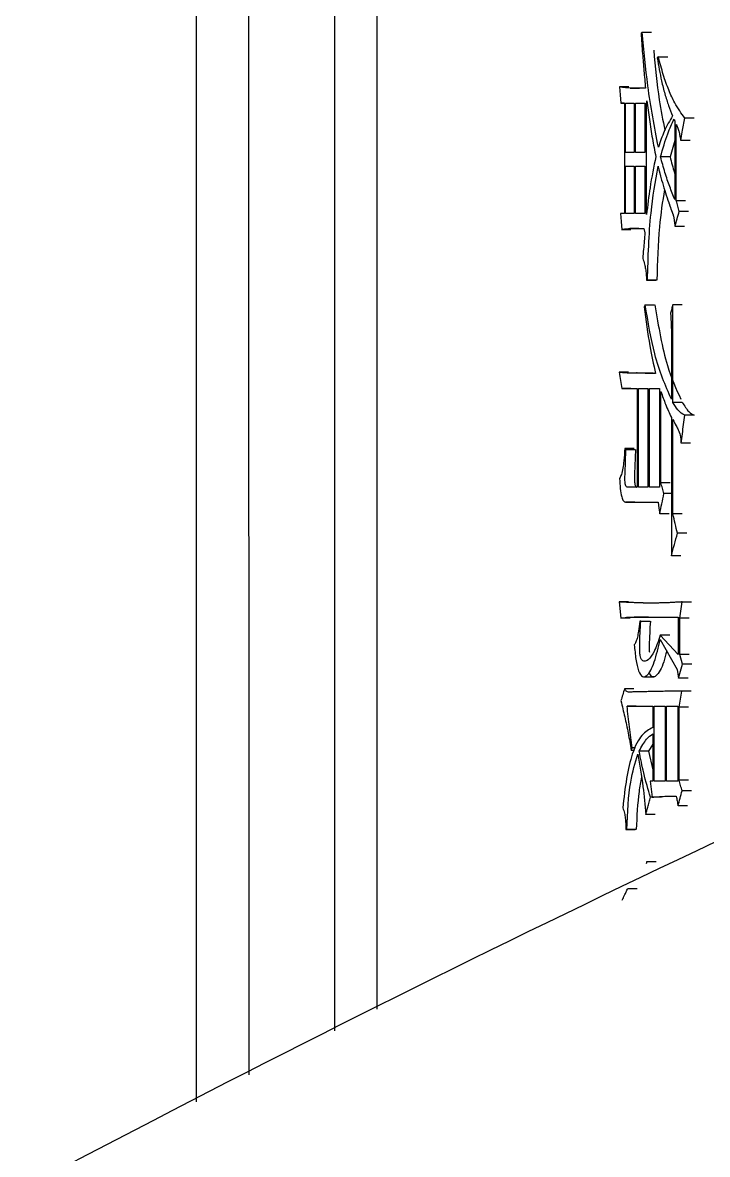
# Model space of a CAD drawing. Header units: millimetres. Extents: x 2160 to 4596, y 811 to 2534.
# Drawn here: x 3240.72 to 3247.62, y 1477.47 to 1488.88 of the extents above; entities that cross this region are included whole.
import ezdxf

# ---------------------------------------------------------------- set-up
doc = ezdxf.new("R2010")
doc.units = ezdxf.units.MM

msp = doc.modelspace()

# ---------------------------------------------------------------- linework, layer by layer
at = {"color": 7, "linetype": 'Continuous', "lineweight": 25}
for p, q in [((3242.468, 1507.302), (3242.468, 1477.996)), ((3243, 1478.269), (3242.998, 1507.007)), ((3243.865, 1478.714), (3243.862, 1507.006)), ((3244.29, 1505.833), (3244.29, 1478.932)), ((3246.965, 1488.781), (3246.954, 1488.77)), ((3247.128, 1488.532), (3247.116, 1488.521)), ((3247.128, 1488.532), (3247.222, 1488.532)), ((3246.83, 1488.229), (3246.737, 1488.229)), ((3246.998, 1488.218), (3246.844, 1488.218)), ((3246.844, 1488.218), (3246.938, 1488.218)), ((3247.007, 1488.056), (3247.012, 1488.088)), ((3246.75, 1488.067), (3246.785, 1488.067)), ((3246.785, 1488.067), (3246.75, 1488.067)), ((3246.785, 1488.067), (3246.785, 1486.953)), ((3246.798, 1488.067), (3246.885, 1488.067)), ((3246.798, 1487.569), (3246.798, 1488.067)), ((3246.798, 1488.067), (3246.885, 1488.067)), ((3246.885, 1488.067), (3246.885, 1487.569)), ((3246.899, 1488.067), (3246.993, 1488.067)), ((3246.899, 1487.569), (3246.899, 1488.067)), ((3246.899, 1488.067), (3246.992, 1488.067)), ((3246.993, 1488.067), (3246.993, 1487.569)), ((3247.007, 1486.974), (3247.007, 1488.056)), ((3247.007, 1488.056), (3247.016, 1488.056)), ((3247.286, 1487.905), (3247.294, 1487.883)), ((3247.294, 1487.883), (3247.294, 1487.093)), ((3247.309, 1487.082), (3247.309, 1487.85)), ((3247.294, 1487.689), (3247.246, 1487.526)), ((3247.447, 1487.688), (3247.353, 1487.688)), ((3246.885, 1487.569), (3246.798, 1487.569)), ((3246.993, 1487.569), (3246.899, 1487.569)), ((3247.245, 1487.526), (3247.15, 1487.526)), ((3246.798, 1487.429), (3246.885, 1487.429)), ((3246.798, 1486.953), (3246.798, 1487.429)), ((3246.798, 1487.429), (3246.885, 1487.429)), ((3246.885, 1487.429), (3246.885, 1486.953)), ((3246.899, 1487.429), (3246.993, 1487.429)), ((3246.899, 1486.953), (3246.899, 1487.429)), ((3246.899, 1487.429), (3246.992, 1487.429)), ((3246.993, 1487.429), (3246.993, 1486.953)), ((3247.403, 1487.082), (3247.309, 1487.082)), ((3246.785, 1486.953), (3246.747, 1486.953)), ((3246.885, 1486.953), (3246.798, 1486.953)), ((3246.993, 1486.953), (3246.899, 1486.953)), ((3247.433, 1486.974), (3247.338, 1486.974)), ((3247.392, 1486.823), (3247.297, 1486.823)), ((3246.851, 1486.79), (3246.758, 1486.79)), ((3246.839, 1486.801), (3246.982, 1486.801)), ((3246.932, 1486.801), (3246.839, 1486.801)), ((3246.982, 1486.801), (3246.993, 1486.758)), ((3247.009, 1486.282), (3247.018, 1486.282)), ((3247.009, 1486.282), (3247.103, 1486.282)), ((3247.112, 1486.282), (3247.018, 1486.282)), ((3246.995, 1486.033), (3246.984, 1486.012)), ((3246.995, 1486.033), (3247.089, 1486.033)), ((3247.274, 1485.049), (3247.274, 1486.033)), ((3247.368, 1486.033), (3247.274, 1486.033)), ((3247.259, 1485.73), (3247.259, 1485.081)), ((3246.827, 1485.352), (3246.734, 1485.352)), ((3246.758, 1485.189), (3246.915, 1485.189)), ((3246.851, 1485.189), (3246.758, 1485.189)), ((3246.915, 1485.189), (3246.915, 1484.194)), ((3246.929, 1485.189), (3247.023, 1485.189)), ((3246.929, 1484.194), (3246.929, 1485.189)), ((3246.929, 1485.189), (3247.023, 1485.189)), ((3247.023, 1485.189), (3247.023, 1484.194)), ((3247.037, 1485.189), (3247.139, 1485.189)), ((3247.037, 1484.194), (3247.037, 1485.189)), ((3247.037, 1485.189), (3247.131, 1485.189)), ((3247.139, 1485.189), (3247.139, 1484.194)), ((3247.153, 1484.237), (3247.153, 1485.157)), ((3247.368, 1485.049), (3247.274, 1485.049)), ((3247.259, 1484.897), (3247.259, 1483.502)), ((3247.489, 1484.919), (3247.394, 1484.919)), ((3247.274, 1483.924), (3247.274, 1484.876)), ((3246.801, 1484.573), (3246.79, 1484.584)), ((3246.883, 1484.584), (3246.79, 1484.584)), ((3246.801, 1484.573), (3246.894, 1484.573)), ((3247.453, 1484.638), (3247.358, 1484.638)), ((3246.915, 1484.194), (3246.814, 1484.194)), ((3246.91, 1484.194), (3246.814, 1484.194)), ((3247.023, 1484.194), (3246.929, 1484.194)), ((3247.139, 1484.194), (3247.037, 1484.194)), ((3247.247, 1484.237), (3247.153, 1484.237)), ((3247.259, 1484.129), (3247.184, 1484.129)), ((3246.795, 1484.043), (3247.125, 1484.043)), ((3246.889, 1484.043), (3246.795, 1484.043)), ((3247.236, 1483.924), (3247.142, 1483.924)), ((3247.368, 1483.924), (3247.274, 1483.924)), ((3247.415, 1483.729), (3247.32, 1483.729)), ((3247.354, 1483.502), (3247.259, 1483.502)), ((3246.827, 1483.037), (3246.734, 1483.037)), ((3246.734, 1483.037), (3246.75, 1482.874)), ((3247.344, 1482.875), (3247.367, 1483.037)), ((3247.367, 1483.037), (3247.462, 1483.037)), ((3246.843, 1482.874), (3246.75, 1482.874)), ((3246.885, 1482.885), (3247.329, 1482.885)), ((3246.979, 1482.885), (3246.885, 1482.885)), ((3246.951, 1482.842), (3246.94, 1482.842)), ((3246.951, 1482.842), (3247.045, 1482.842)), ((3247.027, 1482.885), (3246.981, 1482.885)), ((3247.329, 1482.885), (3247.329, 1482.507)), ((3247.344, 1482.507), (3247.344, 1482.875)), ((3247.329, 1482.507), (3247.147, 1482.701)), ((3247.242, 1482.701), (3247.147, 1482.701)), ((3247.147, 1482.658), (3247.317, 1482.355)), ((3247.37, 1482.409), (3247.344, 1482.507)), ((3247.332, 1482.269), (3247.37, 1482.409)), ((3247.465, 1482.409), (3247.37, 1482.409)), ((3246.99, 1482.283), (3247.084, 1482.283)), ((3247.317, 1482.355), (3247.332, 1482.269)), ((3247.427, 1482.269), (3247.332, 1482.269)), ((3246.881, 1482.161), (3246.787, 1482.161)), ((3247.459, 1482.139), (3247.364, 1482.139)), ((3246.812, 1481.987), (3247.071, 1481.987)), ((3246.905, 1481.987), (3246.812, 1481.987)), ((3247.071, 1481.987), (3247.071, 1481.771)), ((3247.085, 1481.987), (3247.196, 1481.987)), ((3247.085, 1481.23), (3247.085, 1481.987)), ((3247.085, 1481.987), (3247.179, 1481.987)), ((3247.196, 1481.987), (3247.196, 1481.23)), ((3247.21, 1481.987), (3247.323, 1481.987)), ((3247.21, 1481.23), (3247.21, 1481.987)), ((3247.21, 1481.987), (3247.305, 1481.987)), ((3247.323, 1481.987), (3247.323, 1481.23)), ((3247.432, 1481.977), (3247.338, 1481.977)), ((3247.338, 1481.241), (3247.338, 1481.977)), ((3247.071, 1481.706), (3247.071, 1481.23)), ((3247.071, 1481.604), (3247.03, 1481.533)), ((3246.855, 1481.544), (3246.863, 1481.566)), ((3246.855, 1481.544), (3246.886, 1481.544)), ((3246.897, 1481.566), (3246.863, 1481.566)), ((3247.028, 1481.533), (3246.934, 1481.533)), ((3247.03, 1481.533), (3247.071, 1481.344)), ((3247.071, 1481.23), (3247.046, 1481.23)), ((3247.196, 1481.23), (3247.085, 1481.23)), ((3247.323, 1481.23), (3247.21, 1481.23)), ((3247.432, 1481.241), (3247.338, 1481.241)), ((3247.462, 1481.133), (3247.367, 1481.133)), ((3247.159, 1481.068), (3247.065, 1481.068)), ((3247.095, 1480.895), (3247.001, 1480.895)), ((3247.421, 1480.981), (3247.326, 1480.981)), ((3246.801, 1480.743), (3246.809, 1480.743)), ((3246.801, 1480.743), (3246.894, 1480.743)), ((3246.902, 1480.743), (3246.809, 1480.743)), ((3247.012, 1480.419), (3247.004, 1480.397)), ((3246.82, 1480.149), (3246.913, 1480.149))]:
    msp.add_line(p, q, dxfattribs=at)
at = {"color": 7, "linetype": 'Continuous', "lineweight": 25, "flags": 128}
for points in [[(3246.965, 1488.781), (3247.004, 1488.781), (3247.032, 1488.781), (3247.059, 1488.781)], [(3246.737, 1488.229), (3246.743, 1488.148), (3246.75, 1488.067)], [(3247.488, 1487.915), (3247.465, 1487.915), (3247.441, 1487.915), (3247.394, 1487.915)], [(3247.338, 1487.775), (3247.345, 1487.731), (3247.353, 1487.688)], [(3246.747, 1486.953), (3246.753, 1486.871), (3246.758, 1486.79)], [(3247.009, 1486.942), (3247.008, 1486.958), (3247.007, 1486.974)], [(3247.28, 1486.931), (3247.287, 1486.887), (3247.292, 1486.855), (3247.297, 1486.823)], [(3247.125, 1484.043), (3247.133, 1483.983), (3247.142, 1483.924)], [(3247.438, 1482.875), (3247.391, 1482.875), (3247.344, 1482.875)], [(3247.438, 1482.507), (3247.391, 1482.507), (3247.344, 1482.507)], [(3247.046, 1481.23), (3247.055, 1481.149), (3247.065, 1481.068)], [(3247.142, 1481.068), (3247.096, 1481.068), (3247.048, 1481.068)], [(3247.012, 1480.419), (3247.047, 1480.419), (3247.077, 1480.419), (3247.106, 1480.419)]]:
    msp.add_lwpolyline(points, dxfattribs=at)
at = {"color": 7, "linetype": 'Continuous', "lineweight": 25}
for points, knots in [([(3320.9, 1496.939), (3318.34, 1496.915), (3314.76, 1496.88), (3309.49, 1496.601), (3305.026, 1496.266), (3299.71, 1495.7), (3294.141, 1494.927), (3288.327, 1493.917), (3282.356, 1492.661), (3276.28, 1491.15), (3270.142, 1489.379), (3263.977, 1487.345), (3257.813, 1485.046), (3251.677, 1482.48), (3245.589, 1479.65), (3239.569, 1476.556), (3233.636, 1473.202), (3227.807, 1469.589), (3222.097, 1465.724), (3216.522, 1461.61), (3211.095, 1457.253), (3205.829, 1452.658), (3200.738, 1447.834), (3195.833, 1442.786), (3191.126, 1437.523), (3186.628, 1432.053), (3182.35, 1426.385), (3178.301, 1420.528), (3174.491, 1414.491), (3170.93, 1408.285), (3167.625, 1401.921), (3164.584, 1395.408), (3161.815, 1388.759), (3159.324, 1381.984), (3157.119, 1375.097), (3155.204, 1368.108), (3153.586, 1361.03), (3152.268, 1353.877), (3151.255, 1346.66), (3150.55, 1339.392), (3150.158, 1332.088), (3150.079, 1324.76), (3150.316, 1317.422), (3150.87, 1310.088), (3151.742, 1302.77), (3152.932, 1295.483), (3154.44, 1288.24), (3156.265, 1281.056), (3158.406, 1273.943), (3160.86, 1266.915), (3163.625, 1259.987), (3166.697, 1253.171), (3170.074, 1246.48), (3173.752, 1239.928), (3177.726, 1233.528), (3181.991, 1227.293), (3186.542, 1221.235), (3191.374, 1215.366), (3196.481, 1209.7), (3201.857, 1204.247), (3207.304, 1199.2), (3212.778, 1194.547), (3218.236, 1190.278), (3223.861, 1186.236), (3229.642, 1182.427), (3235.57, 1178.859), (3241.632, 1175.537), (3247.818, 1172.467), (3254.114, 1169.653), (3260.508, 1167.101), (3266.983, 1164.815), (3273.521, 1162.799), (3280.096, 1161.057), (3286.669, 1159.592), (3293.163, 1158.41), (3299.452, 1157.513), (3304.976, 1156.93), (3309.859, 1156.562), (3314.683, 1156.322), (3320.657, 1156.205), (3326.174, 1156.316), (3331.443, 1156.587), (3335.908, 1156.925), (3341.224, 1157.49), (3346.793, 1158.263), (3352.606, 1159.273), (3358.577, 1160.529), (3364.653, 1162.04), (3370.791, 1163.811), (3376.957, 1165.845), (3383.12, 1168.144), (3389.257, 1170.709), (3395.345, 1173.54), (3401.365, 1176.634), (3407.297, 1179.988), (3413.126, 1183.6), (3418.836, 1187.466), (3424.412, 1191.58), (3429.839, 1195.937), (3435.105, 1200.532), (3440.196, 1205.356), (3445.101, 1210.404), (3449.808, 1215.667), (3454.306, 1221.137), (3458.584, 1226.805), (3462.632, 1232.662), (3466.442, 1238.699), (3470.004, 1244.905), (3473.309, 1251.269), (3476.351, 1257.781), (3479.113, 1264.433), (3481.45, 1270.715), (3482.729, 1274.82), (3483.292, 1276.628)], [0, 0, 0, 0, 0.0102074, 0.014274, 0.021037, 0.0280561, 0.0355867, 0.0434511, 0.0515783, 0.0599113, 0.0684099, 0.0770439, 0.085791, 0.0946336, 0.1035582, 0.112554, 0.1216124, 0.1307262, 0.1398897, 0.1490979, 0.1583469, 0.1676331, 0.1769537, 0.1863062, 0.1956884, 0.2050985, 0.2145348, 0.2239961, 0.233481, 0.2429885, 0.2525178, 0.262068, 0.2716385, 0.2812287, 0.2908382, 0.3004664, 0.3101132, 0.3197782, 0.3294613, 0.3391624, 0.3488814, 0.3586183, 0.3683733, 0.3781464, 0.387938, 0.3977483, 0.4075776, 0.4174265, 0.4272956, 0.4371854, 0.4470968, 0.4570307, 0.4669882, 0.4769704, 0.486979, 0.4970156, 0.5070822, 0.5171812, 0.5273154, 0.5374882, 0.5477037, 0.5569145, 0.5661226, 0.5753266, 0.5845258, 0.5937191, 0.6029052, 0.6120821, 0.6212471, 0.6303962, 0.6395236, 0.6486197, 0.6576679, 0.6666375, 0.6754633, 0.6839789, 0.6919633, 0.6976055, 0.7035012, 0.7112199, 0.7214273, 0.7254939, 0.7322569, 0.739276, 0.7468066, 0.754671, 0.7627982, 0.7711312, 0.7796298, 0.7882638, 0.7970109, 0.8058535, 0.8147781, 0.8237739, 0.8328323, 0.8419461, 0.8511096, 0.8603178, 0.8695668, 0.878853, 0.8881736, 0.8975261, 0.9069083, 0.9163184, 0.9257547, 0.935216, 0.9447009, 0.9542084, 0.9637377, 0.9732879, 0.9828584, 0.9924486, 1, 1, 1, 1]), ([(3246.954, 1488.77), (3246.958, 1488.701), (3246.967, 1488.574), (3246.982, 1488.39), (3246.993, 1488.276), (3246.998, 1488.218)], [0, 0, 0, 0, 0.368755, 0.684174, 1, 1, 1, 1]), ([(3247.128, 1487.623), (3247.089, 1487.824), (3247.02, 1488.186), (3246.982, 1488.598), (3246.965, 1488.781)], [0, 0, 0, 0, 0.555577, 1, 1, 1, 1]), ([(3247.081, 1488.601), (3247.097, 1488.429), (3247.123, 1488.141), (3247.173, 1487.892), (3247.193, 1487.791)], [0, 0, 0, 0, 0.595013, 1, 1, 1, 1]), ([(3247.394, 1487.915), (3247.36, 1487.963), (3247.303, 1488.042), (3247.232, 1488.195), (3247.176, 1488.35), (3247.144, 1488.471), (3247.128, 1488.532)], [0, 0, 0, 0, 0.33491, 0.554084, 0.775731, 1, 1, 1, 1]), ([(3247.116, 1488.521), (3247.13, 1488.443), (3247.152, 1488.314), (3247.193, 1488.158), (3247.23, 1488.038), (3247.257, 1487.971), (3247.271, 1487.937)], [0, 0, 0, 0, 0.345122, 0.565624, 0.783909, 1, 1, 1, 1]), ([(3246.844, 1488.218), (3246.834, 1488.219), (3246.813, 1488.219), (3246.777, 1488.223), (3246.752, 1488.227), (3246.737, 1488.229)], [0, 0, 0, 0, 0.289216, 0.578434, 1, 1, 1, 1]), ([(3247.012, 1488.088), (3247.02, 1488.026), (3247.037, 1487.896), (3247.067, 1487.708), (3247.09, 1487.587), (3247.102, 1487.526)], [0, 0, 0, 0, 0.320214, 0.659112, 1, 1, 1, 1]), ([(3247.271, 1487.937), (3247.242, 1487.889), (3247.191, 1487.802), (3247.147, 1487.678), (3247.128, 1487.623)], [0, 0, 0, 0, 0.556747, 1, 1, 1, 1]), ([(3247.15, 1487.526), (3247.173, 1487.607), (3247.214, 1487.751), (3247.264, 1487.858), (3247.286, 1487.905)], [0, 0, 0, 0, 0.56355, 1, 1, 1, 1]), ([(3247.309, 1487.85), (3247.314, 1487.838), (3247.323, 1487.813), (3247.333, 1487.787), (3247.338, 1487.775)], [0, 0, 0, 0, 0.499997, 1, 1, 1, 1]), ([(3247.353, 1487.688), (3247.358, 1487.717), (3247.367, 1487.769), (3247.381, 1487.845), (3247.39, 1487.892), (3247.394, 1487.915)], [0, 0, 0, 0, 0.380657, 0.690329, 1, 1, 1, 1]), ([(3247.102, 1487.526), (3247.081, 1487.424), (3247.044, 1487.241), (3247.02, 1487.034), (3247.009, 1486.942)], [0, 0, 0, 0, 0.556532, 1, 1, 1, 1]), ([(3247.294, 1487.093), (3247.277, 1487.136), (3247.242, 1487.222), (3247.193, 1487.365), (3247.165, 1487.472), (3247.15, 1487.526)], [0, 0, 0, 0, 0.334945, 0.666198, 1, 1, 1, 1]), ([(3247.246, 1487.526), (3247.26, 1487.471), (3247.275, 1487.411), (3247.293, 1487.359), (3247.294, 1487.355)], [0, 0, 0, 0, 0.923148, 1, 1, 1, 1]), ([(3247.018, 1486.282), (3247.025, 1486.513), (3247.037, 1486.923), (3247.098, 1487.275), (3247.125, 1487.429)], [0, 0, 0, 0, 0.56492, 1, 1, 1, 1]), ([(3247.125, 1487.429), (3247.125, 1487.426), (3247.126, 1487.423), (3247.127, 1487.418), (3247.128, 1487.413), (3247.13, 1487.408), (3247.131, 1487.404), (3247.132, 1487.4), (3247.133, 1487.396), (3247.134, 1487.391), (3247.135, 1487.386), (3247.136, 1487.383), (3247.137, 1487.379), (3247.138, 1487.374), (3247.14, 1487.369), (3247.141, 1487.363), (3247.143, 1487.355), (3247.149, 1487.331), (3247.166, 1487.272), (3247.184, 1487.212), (3247.208, 1487.136), (3247.222, 1487.094), (3247.235, 1487.058), (3247.237, 1487.05), (3247.24, 1487.042), (3247.243, 1487.034), (3247.245, 1487.028), (3247.247, 1487.022), (3247.25, 1487.014), (3247.253, 1487.006), (3247.255, 1486.998), (3247.258, 1486.992), (3247.259, 1486.987), (3247.261, 1486.983), (3247.262, 1486.979), (3247.264, 1486.975), (3247.265, 1486.972), (3247.266, 1486.969), (3247.267, 1486.965), (3247.269, 1486.961), (3247.27, 1486.957), (3247.271, 1486.954), (3247.272, 1486.951), (3247.274, 1486.947), (3247.275, 1486.943), (3247.277, 1486.939), (3247.278, 1486.935), (3247.279, 1486.933), (3247.28, 1486.931)], [0, 0, 0, 0, 0.012754, 0.019131, 0.0255081, 0.0382621, 0.0446391, 0.0510162, 0.0573932, 0.0701472, 0.0765243, 0.0829013, 0.0892783, 0.0956553, 0.1084094, 0.1211635, 0.1275405, 0.1530491, 0.2551015, 0.4592227, 0.5102396, 0.714344, 0.727098, 0.7398521, 0.7653602, 0.7781143, 0.7908683, 0.8036224, 0.8163764, 0.8418845, 0.8546386, 0.8673926, 0.8801467, 0.8865237, 0.8929007, 0.9056548, 0.9120318, 0.9184088, 0.9247859, 0.9375399, 0.9439169, 0.950294, 0.956671, 0.963048, 0.975802, 0.9821791, 0.9885561, 1, 1, 1, 1]), ([(3247.189, 1487.196), (3247.17, 1487.072), (3247.125, 1486.788), (3247.118, 1486.464), (3247.114, 1486.282)], [0, 0, 0, 0, 0.4353287, 1, 1, 1, 1]), ([(3247.338, 1486.974), (3247.333, 1486.992), (3247.323, 1487.028), (3247.314, 1487.064), (3247.309, 1487.082)], [0, 0, 0, 0, 0.500001, 1, 1, 1, 1]), ([(3247.297, 1486.823), (3247.304, 1486.848), (3247.317, 1486.899), (3247.331, 1486.949), (3247.338, 1486.974)], [0, 0, 0, 0, 0.5, 1, 1, 1, 1]), ([(3246.758, 1486.79), (3246.767, 1486.793), (3246.785, 1486.798), (3246.812, 1486.8), (3246.83, 1486.801), (3246.839, 1486.801)], [0, 0, 0, 0, 0.350188, 0.675022, 1, 1, 1, 1]), ([(3246.993, 1486.758), (3246.988, 1486.703), (3246.98, 1486.617), (3246.973, 1486.53), (3246.97, 1486.498)], [0, 0, 0, 0, 0.632425, 1, 1, 1, 1]), ([(3246.97, 1486.498), (3246.977, 1486.481), (3246.988, 1486.452), (3246.999, 1486.394), (3247.006, 1486.34), (3247.008, 1486.301), (3247.009, 1486.282)], [0, 0, 0, 0, 0.330275, 0.550122, 0.773937, 1, 1, 1, 1]), ([(3247.259, 1485.081), (3247.199, 1485.22), (3247.089, 1485.471), (3247.024, 1485.859), (3246.995, 1486.033)], [0, 0, 0, 0, 0.551948, 1, 1, 1, 1]), ([(3247.091, 1486.033), (3247.129, 1485.814), (3247.195, 1485.427), (3247.307, 1485.186), (3247.355, 1485.081)], [0, 0, 0, 0, 0.567143, 1, 1, 1, 1]), ([(3247.274, 1486.033), (3247.27, 1486.019), (3247.262, 1485.99), (3247.255, 1485.961), (3247.251, 1485.947)], [0, 0, 0, 0, 0.5, 1, 1, 1, 1]), ([(3246.984, 1486.012), (3247.002, 1485.877), (3247.033, 1485.638), (3247.079, 1485.431), (3247.099, 1485.341)], [0, 0, 0, 0, 0.563405, 1, 1, 1, 1]), ([(3247.251, 1485.947), (3247.254, 1485.907), (3247.259, 1485.836), (3247.259, 1485.763), (3247.259, 1485.73)], [0, 0, 0, 0, 0.558835, 1, 1, 1, 1]), ([(3247.099, 1485.341), (3247.09, 1485.341), (3247.078, 1485.341), (3247.066, 1485.341), (3247.06, 1485.341), (3247.054, 1485.341), (3247.048, 1485.341), (3247.043, 1485.341), (3247.037, 1485.341), (3247.031, 1485.341), (3247.026, 1485.341), (3247.018, 1485.341), (3247.008, 1485.341), (3246.997, 1485.342), (3246.986, 1485.342), (3246.974, 1485.342), (3246.963, 1485.342), (3246.952, 1485.342), (3246.94, 1485.342), (3246.929, 1485.342), (3246.918, 1485.342), (3246.907, 1485.342), (3246.895, 1485.342), (3246.871, 1485.343), (3246.844, 1485.344), (3246.817, 1485.345), (3246.804, 1485.346), (3246.793, 1485.347), (3246.784, 1485.347), (3246.778, 1485.348), (3246.771, 1485.348), (3246.764, 1485.349), (3246.758, 1485.35), (3246.752, 1485.35), (3246.747, 1485.351), (3246.741, 1485.351), (3246.736, 1485.351), (3246.734, 1485.352)], [0, 0, 0, 0, 0.073851, 0.092313, 0.101545, 0.120007, 0.13847, 0.147702, 0.166164, 0.184627, 0.193858, 0.212321, 0.249246, 0.267709, 0.304634, 0.34156, 0.360022, 0.396948, 0.433873, 0.452336, 0.489261, 0.526187, 0.544649, 0.581575, 0.729279, 0.766204, 0.803129, 0.840055, 0.858517, 0.87698, 0.895443, 0.913906, 0.932368, 0.950831, 0.960062, 0.980031, 1, 1, 1, 1]), ([(3247.076, 1485.342), (3247.037, 1485.342), (3246.977, 1485.343), (3246.929, 1485.345), (3246.905, 1485.346), (3246.906, 1485.346), (3246.906, 1485.346)], [0, 0, 0, 0, 0.589994, 0.905714, 0.998278, 1, 1, 1, 1]), ([(3247.153, 1485.157), (3247.169, 1485.114), (3247.193, 1485.045), (3247.229, 1484.961), (3247.249, 1484.919), (3247.259, 1484.897)], [0, 0, 0, 0, 0.460317, 0.729933, 1, 1, 1, 1]), ([(3247.394, 1484.919), (3247.37, 1484.933), (3247.328, 1484.958), (3247.291, 1485.021), (3247.274, 1485.049)], [0, 0, 0, 0, 0.556867, 1, 1, 1, 1]), ([(3247.369, 1485.049), (3247.391, 1485.014), (3247.429, 1484.951), (3247.471, 1484.929), (3247.489, 1484.919)], [0, 0, 0, 0, 0.5628346, 1, 1, 1, 1]), ([(3247.358, 1484.638), (3247.362, 1484.669), (3247.37, 1484.731), (3247.382, 1484.825), (3247.39, 1484.888), (3247.394, 1484.919)], [0, 0, 0, 0, 0.331265, 0.665632, 1, 1, 1, 1]), ([(3247.274, 1484.876), (3247.285, 1484.855), (3247.303, 1484.82), (3247.329, 1484.774), (3247.35, 1484.721), (3247.355, 1484.666), (3247.358, 1484.638)], [0, 0, 0, 0, 0.334928, 0.552034, 0.77193, 1, 1, 1, 1]), ([(3246.79, 1484.584), (3246.787, 1484.542), (3246.782, 1484.473), (3246.77, 1484.385), (3246.756, 1484.319), (3246.743, 1484.293), (3246.736, 1484.281)], [0, 0, 0, 0, 0.348454, 0.571203, 0.789125, 1, 1, 1, 1]), ([(3246.814, 1484.194), (3246.81, 1484.195), (3246.804, 1484.196), (3246.796, 1484.217), (3246.789, 1484.267), (3246.795, 1484.393), (3246.798, 1484.501), (3246.801, 1484.573)], [0, 0, 0, 0, 0.1006488, 0.1620174, 0.226226, 0.4894859, 1, 1, 1, 1]), ([(3246.897, 1484.573), (3246.894, 1484.5), (3246.89, 1484.41), (3246.887, 1484.301), (3246.887, 1484.254), (3246.891, 1484.222), (3246.897, 1484.203), (3246.904, 1484.196), (3246.908, 1484.195), (3246.91, 1484.194)], [0, 0, 0, 0, 0.508679, 0.635593, 0.762629, 0.824653, 0.884116, 0.942606, 1, 1, 1, 1]), ([(3246.736, 1484.281), (3246.741, 1484.213), (3246.747, 1484.119), (3246.775, 1484.05), (3246.789, 1484.045), (3246.795, 1484.043)], [0, 0, 0, 0, 0.57516, 0.790026, 1, 1, 1, 1]), ([(3247.184, 1484.129), (3247.179, 1484.147), (3247.169, 1484.183), (3247.158, 1484.219), (3247.153, 1484.237)], [0, 0, 0, 0, 0.500002, 1, 1, 1, 1]), ([(3247.142, 1483.924), (3247.149, 1483.958), (3247.163, 1484.027), (3247.177, 1484.095), (3247.184, 1484.129)], [0, 0, 0, 0, 0.499999, 1, 1, 1, 1]), ([(3247.32, 1483.729), (3247.313, 1483.762), (3247.297, 1483.826), (3247.282, 1483.891), (3247.274, 1483.924)], [0, 0, 0, 0, 0.500001, 1, 1, 1, 1]), ([(3247.259, 1483.502), (3247.269, 1483.54), (3247.29, 1483.616), (3247.31, 1483.691), (3247.32, 1483.729)], [0, 0, 0, 0, 0.5, 1, 1, 1, 1]), ([(3247.367, 1483.037), (3247.364, 1483.037), (3247.356, 1483.036), (3247.345, 1483.036), (3247.331, 1483.035), (3247.313, 1483.034), (3247.291, 1483.033), (3247.269, 1483.032), (3247.248, 1483.03), (3247.226, 1483.029), (3247.205, 1483.029), (3247.187, 1483.028), (3247.169, 1483.027), (3247.151, 1483.027), (3247.13, 1483.026), (3247.113, 1483.026), (3247.098, 1483.026), (3247.088, 1483.026), (3247.077, 1483.026), (3247.067, 1483.026), (3247.058, 1483.026), (3247.051, 1483.026), (3247.046, 1483.026), (3247.041, 1483.026), (3247.036, 1483.026), (3247.031, 1483.026), (3247.028, 1483.026), (3247.024, 1483.026), (3247.02, 1483.026), (3247.015, 1483.026), (3247.009, 1483.026), (3247.004, 1483.026), (3246.999, 1483.026), (3246.994, 1483.026), (3246.987, 1483.026), (3246.978, 1483.026), (3246.968, 1483.027), (3246.958, 1483.027), (3246.947, 1483.027), (3246.937, 1483.028), (3246.927, 1483.028), (3246.913, 1483.028), (3246.896, 1483.029), (3246.876, 1483.03), (3246.855, 1483.031), (3246.835, 1483.032), (3246.818, 1483.032), (3246.805, 1483.033), (3246.795, 1483.034), (3246.785, 1483.034), (3246.775, 1483.035), (3246.765, 1483.035), (3246.755, 1483.036), (3246.744, 1483.036), (3246.737, 1483.037), (3246.734, 1483.037)], [0, 0, 0, 0, 0.016501, 0.033002, 0.049503, 0.082504, 0.115506, 0.148508, 0.18151, 0.214512, 0.247513, 0.280515, 0.297016, 0.330018, 0.36302, 0.396021, 0.412522, 0.429023, 0.445524, 0.462025, 0.478526, 0.486776, 0.495027, 0.503277, 0.511528, 0.519778, 0.523903, 0.528029, 0.536279, 0.54453, 0.55278, 0.56103, 0.569281, 0.577531, 0.585782, 0.602283, 0.618784, 0.635284, 0.651785, 0.668286, 0.684787, 0.701288, 0.73429, 0.767292, 0.800293, 0.833295, 0.866297, 0.882798, 0.899299, 0.9158, 0.932301, 0.948801, 0.965302, 0.982651, 1, 1, 1, 1]), ([(3246.75, 1482.874), (3246.769, 1482.877), (3246.801, 1482.882), (3246.846, 1482.885), (3246.872, 1482.885), (3246.885, 1482.885)], [0, 0, 0, 0, 0.427543, 0.713753, 1, 1, 1, 1]), ([(3246.94, 1482.842), (3246.936, 1482.808), (3246.93, 1482.751), (3246.917, 1482.681), (3246.902, 1482.632), (3246.891, 1482.613), (3246.885, 1482.604)], [0, 0, 0, 0, 0.348649, 0.570981, 0.788219, 1, 1, 1, 1]), ([(3247.147, 1482.701), (3247.127, 1482.643), (3247.091, 1482.54), (3247.033, 1482.449), (3246.991, 1482.437), (3246.965, 1482.444), (3246.952, 1482.467), (3246.944, 1482.495), (3246.939, 1482.541), (3246.94, 1482.66), (3246.946, 1482.763), (3246.951, 1482.842)], [0, 0, 0, 0, 0.23749, 0.42213, 0.564767, 0.621672, 0.660735, 0.693272, 0.725999, 0.787152, 1, 1, 1, 1]), ([(3247.047, 1482.842), (3247.042, 1482.762), (3247.037, 1482.665), (3247.035, 1482.558), (3247.037, 1482.536), (3247.037, 1482.529)], [0, 0, 0, 0, 0.779722, 0.936775, 1, 1, 1, 1]), ([(3246.885, 1482.604), (3246.89, 1482.555), (3246.899, 1482.459), (3246.925, 1482.331), (3246.967, 1482.274), (3247.025, 1482.291), (3247.091, 1482.422), (3247.128, 1482.579), (3247.147, 1482.658)], [0, 0, 0, 0, 0.127311, 0.25064, 0.376347, 0.501102, 0.745819, 1, 1, 1, 1]), ([(3247.212, 1482.543), (3247.202, 1482.505), (3247.174, 1482.391), (3247.121, 1482.295), (3247.067, 1482.27), (3247.045, 1482.308), (3247.036, 1482.324)], [0, 0, 0, 0, 0.215613, 0.638466, 0.853974, 1, 1, 1, 1]), ([(3246.787, 1482.161), (3246.781, 1482.141), (3246.768, 1482.101), (3246.756, 1482.061), (3246.75, 1482.042)], [0, 0, 0, 0, 0.499999, 1, 1, 1, 1]), ([(3246.828, 1482.128), (3246.82, 1482.13), (3246.806, 1482.133), (3246.793, 1482.152), (3246.787, 1482.161)], [0, 0, 0, 0, 0.557581, 1, 1, 1, 1]), ([(3246.75, 1482.042), (3246.763, 1481.987), (3246.789, 1481.883), (3246.824, 1481.715), (3246.845, 1481.601), (3246.855, 1481.544)], [0, 0, 0, 0, 0.347854, 0.67337, 1, 1, 1, 1]), ([(3247.364, 1482.139), (3247.345, 1482.139), (3247.306, 1482.138), (3247.249, 1482.137), (3247.192, 1482.136), (3247.145, 1482.135), (3247.098, 1482.134), (3247.052, 1482.133), (3246.997, 1482.132), (3246.951, 1482.131), (3246.909, 1482.13), (3246.878, 1482.129), (3246.849, 1482.129), (3246.835, 1482.128), (3246.828, 1482.128)], [0, 0, 0, 0, 0.1040227, 0.2080454, 0.3120681, 0.4160908, 0.4681022, 0.5721249, 0.6761476, 0.7801703, 0.8321816, 0.9160906, 0.9580452, 1, 1, 1, 1]), ([(3247.338, 1481.977), (3247.342, 1482.004), (3247.351, 1482.058), (3247.36, 1482.112), (3247.364, 1482.139)], [0, 0, 0, 0, 0.4999995, 1, 1, 1, 1]), ([(3246.863, 1481.566), (3246.855, 1481.636), (3246.837, 1481.777), (3246.82, 1481.917), (3246.812, 1481.987)], [0, 0, 0, 0, 0.5, 1, 1, 1, 1]), ([(3247.071, 1481.771), (3247.034, 1481.751), (3246.96, 1481.711), (3246.866, 1481.538), (3246.803, 1481.262), (3246.78, 1481.061), (3246.768, 1480.96)], [0, 0, 0, 0, 0.271409, 0.54611, 0.770558, 1, 1, 1, 1]), ([(3246.934, 1481.533), (3246.959, 1481.578), (3247.002, 1481.658), (3247.05, 1481.691), (3247.071, 1481.706)], [0, 0, 0, 0, 0.561781, 1, 1, 1, 1]), ([(3246.809, 1480.743), (3246.817, 1480.913), (3246.832, 1481.211), (3246.894, 1481.413), (3246.921, 1481.501)], [0, 0, 0, 0, 0.5699995, 1, 1, 1, 1]), ([(3246.921, 1481.501), (3246.939, 1481.394), (3246.973, 1481.203), (3246.992, 1480.989), (3247.001, 1480.895)], [0, 0, 0, 0, 0.558168, 1, 1, 1, 1]), ([(3247.048, 1481.068), (3247.025, 1481.147), (3246.982, 1481.288), (3246.949, 1481.458), (3246.934, 1481.533)], [0, 0, 0, 0, 0.556475, 1, 1, 1, 1]), ([(3246.957, 1481.271), (3246.948, 1481.223), (3246.92, 1481.064), (3246.911, 1480.875), (3246.905, 1480.743)], [0, 0, 0, 0, 0.299589, 1, 1, 1, 1]), ([(3247.367, 1481.133), (3247.362, 1481.151), (3247.352, 1481.187), (3247.343, 1481.223), (3247.338, 1481.241)], [0, 0, 0, 0, 0.500001, 1, 1, 1, 1]), ([(3247.326, 1480.981), (3247.333, 1481.007), (3247.347, 1481.057), (3247.36, 1481.108), (3247.367, 1481.133)], [0, 0, 0, 0, 0.499999, 1, 1, 1, 1]), ([(3247.001, 1480.895), (3247.008, 1480.919), (3247.019, 1480.96), (3247.035, 1481.018), (3247.044, 1481.051), (3247.048, 1481.068)], [0, 0, 0, 0, 0.4208329, 0.7104104, 1, 1, 1, 1]), ([(3247.065, 1481.068), (3247.114, 1481.072), (3247.163, 1481.077), (3247.215, 1481.078), (3247.219, 1481.078), (3247.223, 1481.078), (3247.227, 1481.078), (3247.23, 1481.078), (3247.234, 1481.078), (3247.238, 1481.078), (3247.242, 1481.078), (3247.245, 1481.078), (3247.249, 1481.078), (3247.253, 1481.078), (3247.257, 1481.078), (3247.261, 1481.078), (3247.265, 1481.078), (3247.269, 1481.079), (3247.272, 1481.079), (3247.276, 1481.079), (3247.28, 1481.079), (3247.283, 1481.079), (3247.285, 1481.079), (3247.287, 1481.079), (3247.289, 1481.079), (3247.29, 1481.079), (3247.292, 1481.079), (3247.294, 1481.079), (3247.296, 1481.079), (3247.298, 1481.079), (3247.3, 1481.079), (3247.302, 1481.079), (3247.304, 1481.079), (3247.306, 1481.079), (3247.308, 1481.079), (3247.309, 1481.079)], [0, 0, 0, 0, 0.606141, 0.618449, 0.630757, 0.655373, 0.667681, 0.679989, 0.692297, 0.716913, 0.729221, 0.741529, 0.753837, 0.778453, 0.790761, 0.803069, 0.827685, 0.839993, 0.852301, 0.864609, 0.889225, 0.895379, 0.901533, 0.913842, 0.919996, 0.92615, 0.932304, 0.944612, 0.950766, 0.95692, 0.963074, 0.975382, 0.981536, 0.98769, 1, 1, 1, 1]), ([(3247.309, 1481.079), (3247.312, 1481.063), (3247.317, 1481.03), (3247.323, 1480.998), (3247.326, 1480.981)], [0, 0, 0, 0, 0.499999, 1, 1, 1, 1]), ([(3246.768, 1480.96), (3246.775, 1480.944), (3246.786, 1480.917), (3246.795, 1480.857), (3246.799, 1480.802), (3246.8, 1480.763), (3246.801, 1480.743)], [0, 0, 0, 0, 0.327601, 0.548377, 0.773257, 1, 1, 1, 1]), ([(3246.763, 1480.03), (3246.771, 1480.046), (3246.784, 1480.075), (3246.803, 1480.114), (3246.814, 1480.137), (3246.82, 1480.149)], [0, 0, 0, 0, 0.425168, 0.712584, 1, 1, 1, 1])]:
    msp.add_open_spline(points, degree=3, knots=knots, dxfattribs=at)
msp.add_open_spline([(3246.734, 1485.352), (3246.738, 1485.325), (3246.746, 1485.271), (3246.754, 1485.216), (3246.758, 1485.189)], degree=3, dxfattribs=at)

doc.saveas('drawing.dxf')
